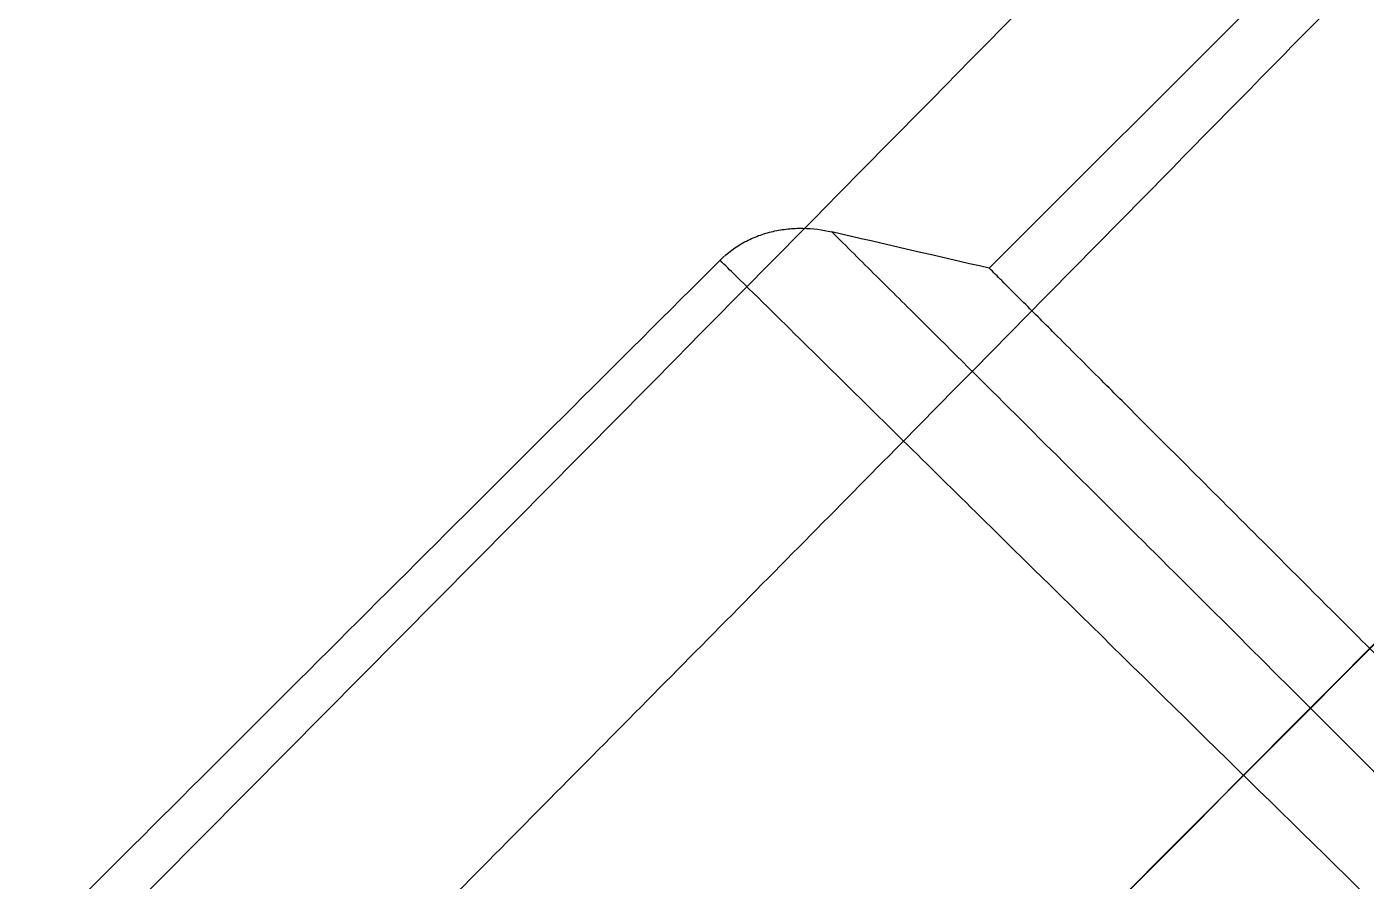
# Model space of a CAD drawing. Header units: inches. Extents: x 2 to 86, y -22 to 129.
# Drawn here: x 15.381 to 18.122, y 74.492 to 76.241 of the extents above; entities that cross this region are included whole.
import ezdxf

# ---------------------------------------------------------------- set-up
doc = ezdxf.new("R2010")
doc.units = ezdxf.units.IN
doc.header["$MEASUREMENT"] = 0
doc.layers.add('1', color=4, linetype='Continuous')
doc.layers.add('BDIM_CYAN', color=4, linetype='Continuous')

# ---------------------------------------------------------------- blocks, each defined once
blk = doc.blocks.new('2020 HS PILLOW')
at = {"layer": '1', "color": 2}
for points, knots in [([(5.8034, -0.0127), (5.5758, -0.0117), (5.1207, -0.0097), (4.4379, -0.0073), (3.7551, -0.0052), (3.0724, -0.0034), (2.3896, -0.0021), (1.7069, -0.001), (1.0241, -0.0003), (0.3414, 0), (-0.3414, 0), (-1.0241, -0.0003), (-1.7069, -0.001), (-2.3896, -0.0021), (-3.0724, -0.0034), (-3.7551, -0.0052), (-4.4379, -0.0073), (-5.1207, -0.0097), (-5.5758, -0.0117), (-5.8034, -0.0127)], [0, 0, 0, 0, 0.058824, 0.117648, 0.176472, 0.235295, 0.294119, 0.352942, 0.411765, 0.470588, 0.529412, 0.588235, 0.647058, 0.705881, 0.764705, 0.823528, 0.882352, 0.941176, 1, 1, 1, 1]), ([(5.8027, -0.0093), (4.0523, -0.005), (0.1838, 0.0045), (-3.6846, -0.0044), (-5.8027, -0.0093)], [0, 0, 0, 0, 0.452479, 1, 1, 1, 1]), ([(-5.1105, -0.9929), (-5.0125, -0.992), (-4.8162, -0.9901), (-4.5213, -0.9874), (-4.2256, -0.9849), (-3.929, -0.9826), (-3.6317, -0.9804), (-3.3335, -0.9784), (-3.0345, -0.9766), (-2.7347, -0.9749), (-2.4341, -0.9734), (-2.1327, -0.9721), (-1.8304, -0.9709), (-1.5274, -0.9699), (-1.2235, -0.9691), (-0.9188, -0.9685), (-0.6132, -0.968), (-0.3069, -0.9677), (0.0908, -0.9676), (0.5785, -0.9679), (1.1551, -0.9689), (1.7288, -0.9705), (2.2996, -0.9727), (2.8674, -0.9755), (3.4323, -0.979), (3.9943, -0.983), (4.5534, -0.9876), (4.9251, -0.9912), (5.1105, -0.9929)], [0, 0, 0, 0, 0.028776, 0.057631, 0.086566, 0.11558, 0.144673, 0.173846, 0.203098, 0.232429, 0.26184, 0.291331, 0.320902, 0.350552, 0.380282, 0.410091, 0.439981, 0.46995, 0.5, 0.556693, 0.613101, 0.669223, 0.725062, 0.780616, 0.835887, 0.890874, 0.945579, 1, 1, 1, 1]), ([(5.1101, -1.4421), (5.0128, -1.4412), (4.8181, -1.4394), (4.5261, -1.4369), (4.2341, -1.4345), (3.9421, -1.4324), (3.6501, -1.4303), (3.3581, -1.4285), (3.0661, -1.4267), (2.7741, -1.4252), (2.4821, -1.4238), (2.1901, -1.4225), (1.8981, -1.4214), (1.606, -1.4205), (1.314, -1.4197), (1.022, -1.4191), (0.73, -1.4186), (0.438, -1.4183), (0.146, -1.4182), (-0.146, -1.4182), (-0.438, -1.4183), (-0.73, -1.4186), (-1.022, -1.4191), (-1.314, -1.4197), (-1.606, -1.4205), (-1.8981, -1.4214), (-2.1901, -1.4225), (-2.4821, -1.4238), (-2.7741, -1.4252), (-3.0661, -1.4267), (-3.3581, -1.4285), (-3.6501, -1.4303), (-3.9421, -1.4324), (-4.2341, -1.4345), (-4.5261, -1.4369), (-4.8181, -1.4394), (-5.0128, -1.4412), (-5.1101, -1.4421)], [0, 0, 0, 0, 0.028576, 0.05715, 0.085725, 0.114298, 0.142871, 0.171443, 0.200015, 0.228587, 0.257158, 0.285728, 0.314298, 0.342868, 0.371438, 0.400008, 0.428577, 0.457146, 0.485715, 0.514285, 0.542854, 0.571423, 0.599992, 0.628562, 0.657132, 0.685702, 0.714272, 0.742842, 0.771413, 0.799985, 0.828557, 0.857129, 0.885702, 0.914275, 0.94285, 0.971424, 1, 1, 1, 1]), ([(-5.0772, -4.7582), (-3.4112, -4.7633), (-0.0264, -4.7735), (3.3584, -4.7634), (5.0772, -4.7582)], [0, 0, 0, 0, 0.492188, 1, 1, 1, 1])]:
    blk.add_open_spline(points, degree=3, knots=knots, dxfattribs=at)
blk = doc.blocks.new('2020 RHYTHM')
at = {"layer": 'BDIM_CYAN', "color": 3}
blk.add_line((17.3565, 77.1409), (14.9771, 74.7617), dxfattribs=at)
for points, knots in [([(14.4265, 74.7779), (14.4415, 74.7929), (14.4583, 74.8053), (14.486, 74.8202), (14.4956, 74.8246), (14.5149, 74.8318), (14.5248, 74.8347), (14.5449, 74.8393), (14.5551, 74.841), (14.5753, 74.8431), (14.5854, 74.8435), (14.6156, 74.8431), (14.6356, 74.8405), (14.6551, 74.836)], [0, 0, 0, 0, 0.25, 0.25, 0.375, 0.375, 0.5, 0.5, 0.625, 0.625, 0.75, 0.75, 1, 1, 1, 1]), ([(14.6551, 74.836), (14.6853, 74.806), (14.7157, 74.7758), (14.7771, 74.7148), (14.8082, 74.684), (14.9021, 74.5906), (14.9659, 74.5271), (15.1605, 74.3335), (15.2946, 74.2), (15.7093, 73.7863), (16.0025, 73.4932), (16.3103, 73.184)], [0, 0, 0, 0, 0.0625, 0.0625, 0.125, 0.125, 0.25, 0.25, 0.5, 0.5, 1, 1, 1, 1]), ([(14.4265, 74.7779), (13.999, 74.3516), (13.5717, 73.9252), (12.7172, 73.0721), (12.2901, 72.6455), (11.0091, 71.3651), (10.1557, 70.511), (9.3027, 69.6565)], [0, 0, 0, 0, 0.25, 0.25, 0.5, 0.5, 1, 1, 1, 1]), ([(15.0026, 74.7362), (14.9941, 74.7447), (14.9856, 74.7532), (14.9772, 74.7616), (14.9772, 74.7616)], [0.993973878, 0.993973878, 0.993973878, 0.993973878, 1, 1.000000687, 1.000000687, 1.000000687, 1.000000687]), ([(15.7754, 73.4514), (15.5334, 73.6883), (15.3022, 73.9154), (14.9725, 74.2397), (14.8655, 74.3451), (14.7093, 74.499), (14.658, 74.5496), (14.5569, 74.6494), (14.507, 74.6985), (14.4579, 74.7469)], [0, 0, 0, 0, 0.5, 0.5, 0.75, 0.75, 0.875, 0.875, 1, 1, 1, 1]), ([(15.2065, 74.5323), (15.1743, 74.5645), (15.1194, 74.6194), (15.0518, 74.687), (15.0161, 74.7227), (15.0026, 74.7362)], [0.94701201, 0.94701201, 0.94701201, 0.94701201, 0.96875, 0.984375, 0.99397388, 0.99397388, 0.99397388, 0.99397388]), ([(15.7255, 74.0133), (15.6616, 74.0772), (15.5486, 74.1902), (15.3904, 74.3484), (15.2813, 74.4575), (15.2206, 74.5182), (15.2065, 74.5323)], [0.8356895, 0.8356895, 0.8356895, 0.8356895, 0.875, 0.90625, 0.9375, 0.947012, 0.947012, 0.947012, 0.947012]), ([(15.9672, 73.7716), (15.9243, 73.8145), (15.843, 73.8958), (15.7632, 73.9756), (15.7255, 74.0133)], [0.78702912, 0.78702912, 0.78702912, 0.78702912, 0.8125, 0.83568953, 0.83568953, 0.83568953, 0.83568953])]:
    blk.add_open_spline(points, degree=3, knots=knots, dxfattribs=at)
for points in [[(14.9771, 74.7616), (14.8697, 74.7863), (14.7624, 74.811), (14.6551, 74.836)], [(14.4579, 74.7469), (14.4474, 74.7573), (14.4369, 74.7676), (14.4265, 74.7779)]]:
    blk.add_open_spline(points, degree=3, dxfattribs=at)
at = {"layer": '1', "color": 3, "xscale": -0.9999999999999998, "rotation": 225}
blk.add_blockref('2020 HS PILLOW', (12.9264, 71.146), dxfattribs=at)

msp = doc.modelspace()

# ---------------------------------------------------------------- block references
msp.add_blockref('2020 RHYTHM', (2.3733, 0.9854))

doc.saveas('drawing.dxf')
